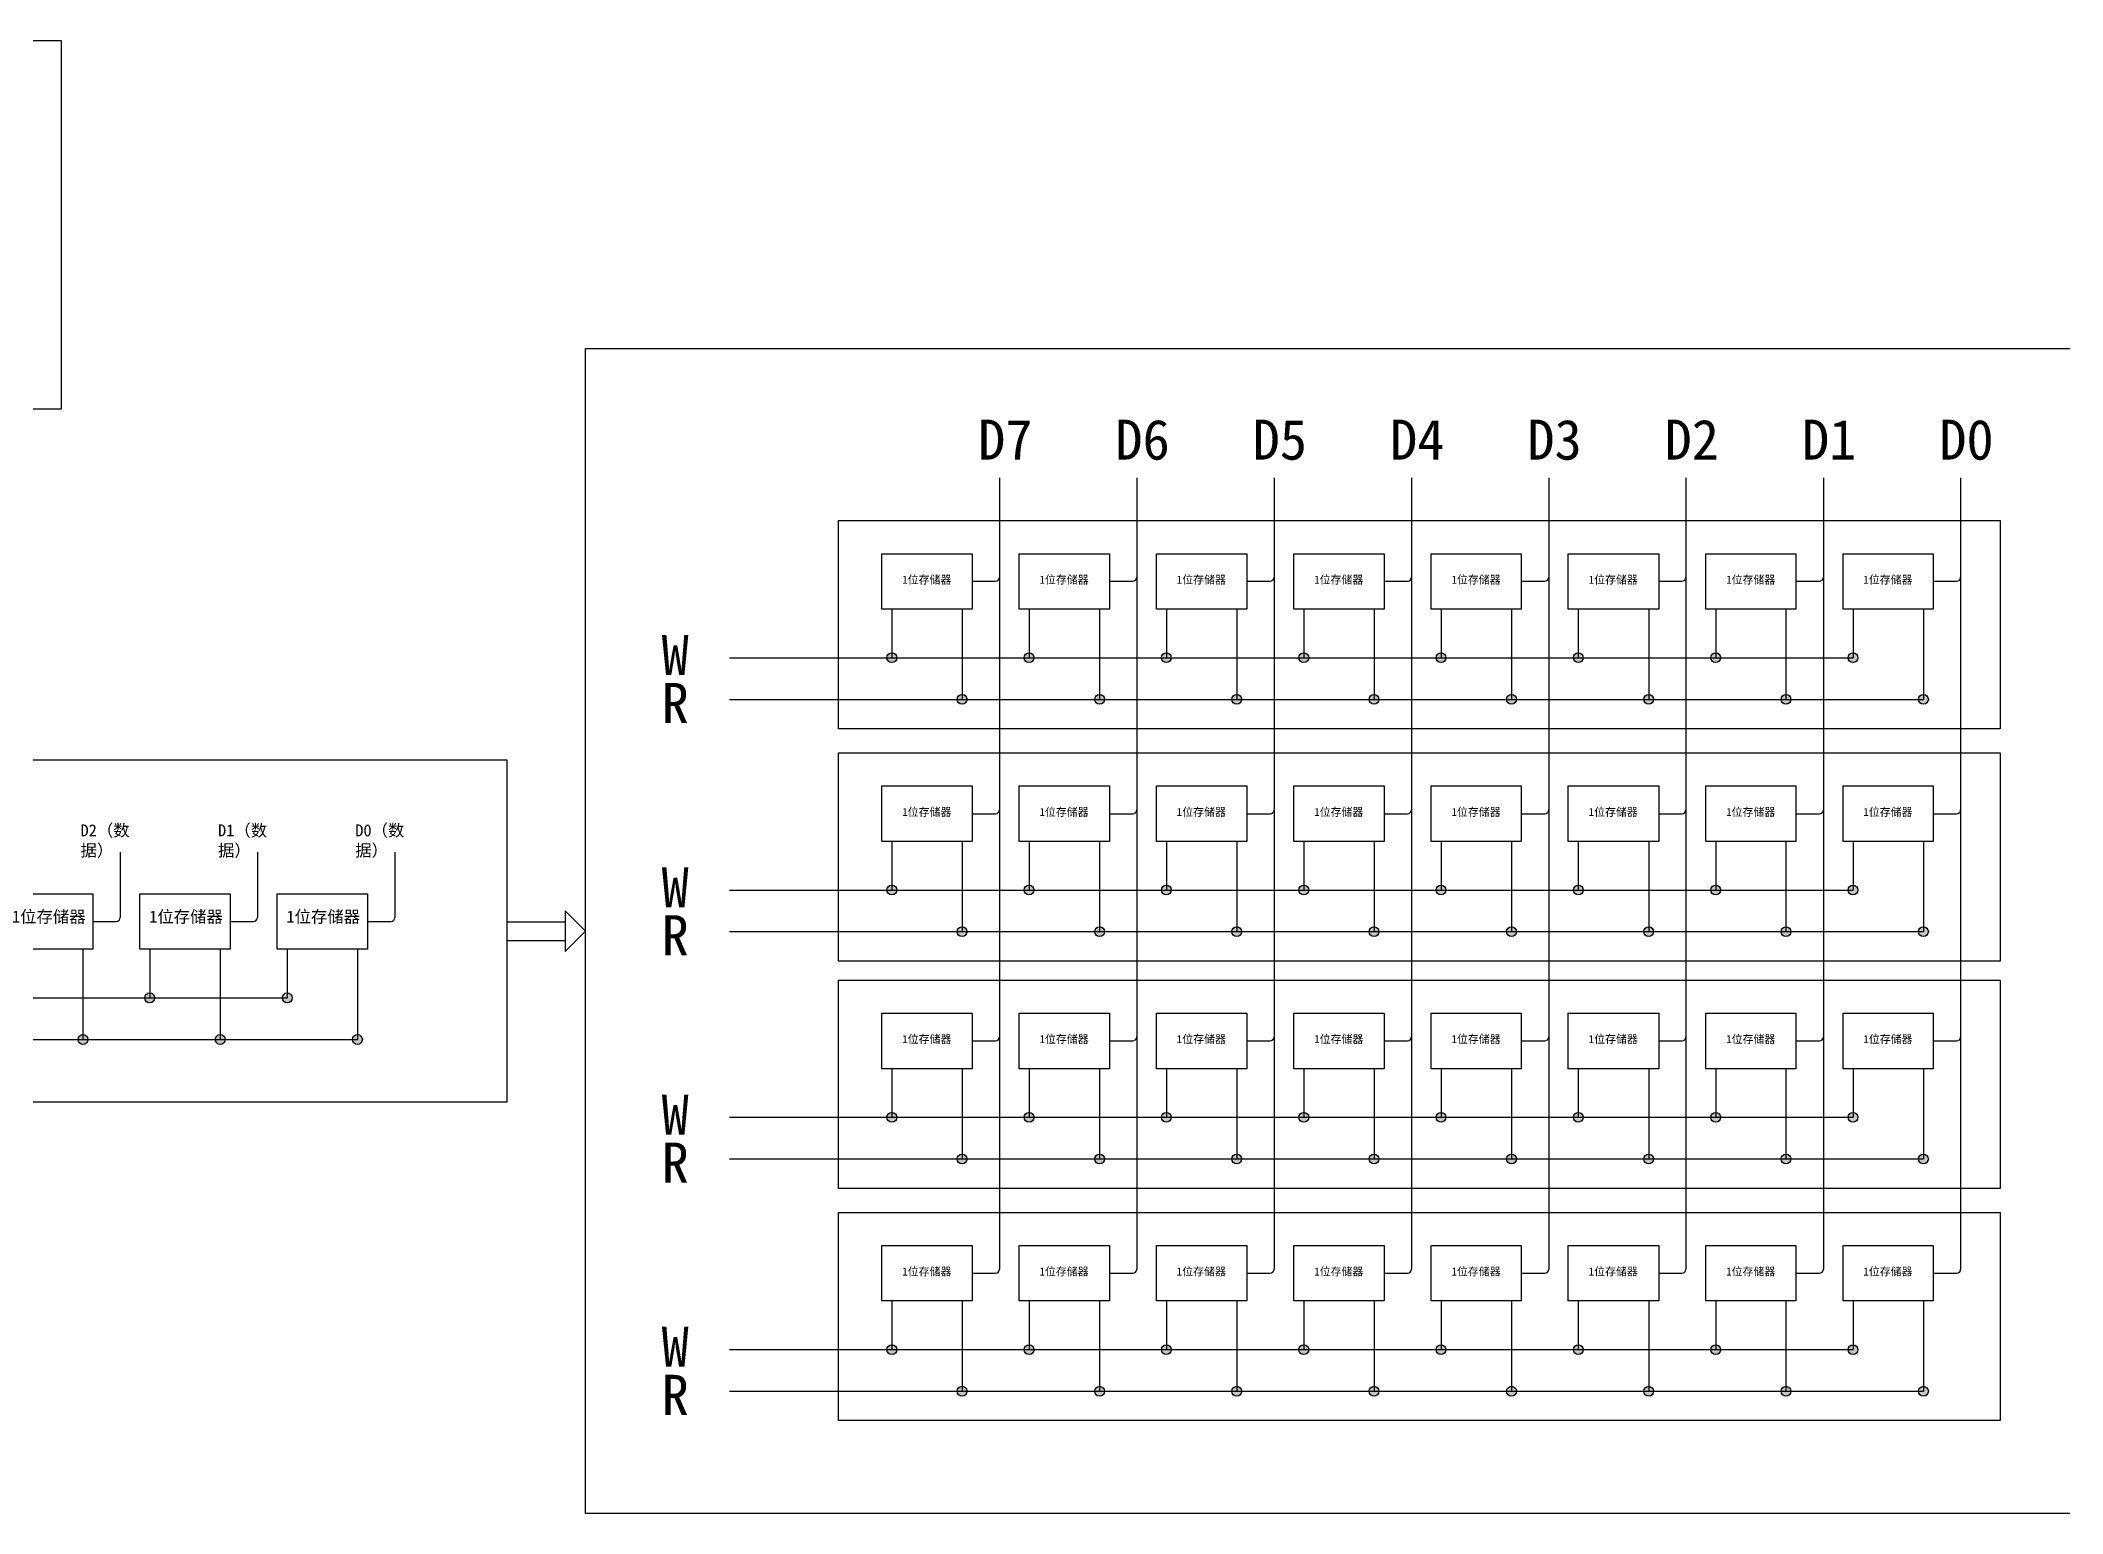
# Model space of a CAD drawing. Header units: inches. Extents: x -6 to 965, y -428 to -142.
# Drawn here: x 189.8 to 290.9, y -322.4 to -248.8 of the extents above; entities that cross this region are included whole.
import ezdxf

# ---------------------------------------------------------------- set-up
doc = ezdxf.new("R2010")
doc.units = ezdxf.units.IN
doc.header["$MEASUREMENT"] = 0
doc.styles.get("Standard").update_dxf_attribs({"font": 'arial.ttf'})

msp = doc.modelspace()

# ---------------------------------------------------------------- hatches: boundary and pattern name
h = msp.add_hatch(color=256)
h.dxf.hatch_style = 1
h.paths.add_polyline_path([(232.38, -279.4), (232.38, -279.65), (232.62, -279.65, 0.414214)])
h.paths.add_polyline_path([(232.38, -279.4, 0.414214), (232.13, -279.65), (232.38, -279.65)])
h.paths.add_polyline_path([(232.62, -279.65), (232.38, -279.65), (232.13, -279.65, 1)])
h.paths.add_polyline_path([(235.89, -281.48, 0.414214), (235.65, -281.73), (235.89, -281.73)])
h.paths.add_polyline_path([(235.89, -281.48), (235.89, -281.73), (236.14, -281.73, 0.414214)])
h.paths.add_polyline_path([(236.14, -281.73), (235.89, -281.73), (235.65, -281.73, 1)])
h = msp.add_hatch(color=256)
h.dxf.hatch_style = 1
h.paths.add_polyline_path([(239.24, -279.4), (239.24, -279.65), (239.48, -279.65, 0.414214)])
h.paths.add_polyline_path([(239.24, -279.4, 0.414214), (238.99, -279.65), (239.24, -279.65)])
h.paths.add_polyline_path([(239.48, -279.65), (239.24, -279.65), (238.99, -279.65, 1)])
h.paths.add_polyline_path([(242.76, -281.48, 0.414214), (242.51, -281.73), (242.76, -281.73)])
h.paths.add_polyline_path([(242.76, -281.48), (242.76, -281.73), (243, -281.73, 0.414214)])
h.paths.add_polyline_path([(243, -281.73), (242.76, -281.73), (242.51, -281.73, 1)])
h = msp.add_hatch(color=256)
h.dxf.hatch_style = 1
h.paths.add_polyline_path([(246.1, -279.4), (246.1, -279.65), (246.35, -279.65, 0.414214)])
h.paths.add_polyline_path([(246.1, -279.4, 0.414214), (245.86, -279.65), (246.1, -279.65)])
h.paths.add_polyline_path([(246.35, -279.65), (246.1, -279.65), (245.86, -279.65, 1)])
h.paths.add_polyline_path([(249.62, -281.48, 0.414214), (249.37, -281.73), (249.62, -281.73)])
h.paths.add_polyline_path([(249.62, -281.48), (249.62, -281.73), (249.86, -281.73, 0.414214)])
h.paths.add_polyline_path([(249.86, -281.73), (249.62, -281.73), (249.37, -281.73, 1)])
h = msp.add_hatch(color=256)
h.dxf.hatch_style = 1
h.paths.add_polyline_path([(252.97, -279.4), (252.97, -279.65), (253.21, -279.65, 0.414214)])
h.paths.add_polyline_path([(252.97, -279.4, 0.414214), (252.72, -279.65), (252.97, -279.65)])
h.paths.add_polyline_path([(253.21, -279.65), (252.97, -279.65), (252.72, -279.65, 1)])
h.paths.add_polyline_path([(256.48, -281.48, 0.414214), (256.24, -281.73), (256.48, -281.73)])
h.paths.add_polyline_path([(256.48, -281.48), (256.48, -281.73), (256.73, -281.73, 0.414214)])
h.paths.add_polyline_path([(256.73, -281.73), (256.48, -281.73), (256.24, -281.73, 1)])
h = msp.add_hatch(color=256)
h.dxf.hatch_style = 1
h.paths.add_polyline_path([(259.83, -279.4), (259.83, -279.65), (260.07, -279.65, 0.414214)])
h.paths.add_polyline_path([(259.83, -279.4, 0.414214), (259.58, -279.65), (259.83, -279.65)])
h.paths.add_polyline_path([(260.07, -279.65), (259.83, -279.65), (259.58, -279.65, 1)])
h.paths.add_polyline_path([(263.35, -281.48, 0.414214), (263.1, -281.73), (263.35, -281.73)])
h.paths.add_polyline_path([(263.35, -281.48), (263.35, -281.73), (263.59, -281.73, 0.414214)])
h.paths.add_polyline_path([(263.59, -281.73), (263.35, -281.73), (263.1, -281.73, 1)])
h = msp.add_hatch(color=256)
h.dxf.hatch_style = 1
h.paths.add_polyline_path([(266.69, -279.4), (266.69, -279.65), (266.94, -279.65, 0.414214)])
h.paths.add_polyline_path([(266.69, -279.4, 0.414214), (266.45, -279.65), (266.69, -279.65)])
h.paths.add_polyline_path([(266.94, -279.65), (266.69, -279.65), (266.45, -279.65, 1)])
h.paths.add_polyline_path([(270.21, -281.48, 0.414214), (269.96, -281.73), (270.21, -281.73)])
h.paths.add_polyline_path([(270.21, -281.48), (270.21, -281.73), (270.45, -281.73, 0.414214)])
h.paths.add_polyline_path([(270.45, -281.73), (270.21, -281.73), (269.96, -281.73, 1)])
h = msp.add_hatch(color=256)
h.dxf.hatch_style = 1
h.paths.add_polyline_path([(273.56, -279.4), (273.56, -279.65), (273.8, -279.65, 0.414214)])
h.paths.add_polyline_path([(273.56, -279.4, 0.414214), (273.31, -279.65), (273.56, -279.65)])
h.paths.add_polyline_path([(273.8, -279.65), (273.56, -279.65), (273.31, -279.65, 1)])
h.paths.add_polyline_path([(277.07, -281.48, 0.414214), (276.83, -281.73), (277.07, -281.73)])
h.paths.add_polyline_path([(277.07, -281.48), (277.07, -281.73), (277.32, -281.73, 0.414214)])
h.paths.add_polyline_path([(277.32, -281.73), (277.07, -281.73), (276.83, -281.73, 1)])
h = msp.add_hatch(color=256)
h.dxf.hatch_style = 1
h.paths.add_polyline_path([(280.42, -279.4), (280.42, -279.65), (280.67, -279.65, 0.414214)])
h.paths.add_polyline_path([(280.42, -279.4, 0.414214), (280.17, -279.65), (280.42, -279.65)])
h.paths.add_polyline_path([(280.67, -279.65), (280.42, -279.65), (280.17, -279.65, 1)])
h.paths.add_polyline_path([(283.94, -281.48, 0.414214), (283.69, -281.73), (283.94, -281.73)])
h.paths.add_polyline_path([(283.94, -281.48), (283.94, -281.73), (284.18, -281.73, 0.414214)])
h.paths.add_polyline_path([(284.18, -281.73), (283.94, -281.73), (283.69, -281.73, 1)])
h = msp.add_hatch(color=256)
h.dxf.hatch_style = 1
h.paths.add_polyline_path([(232.38, -291.02), (232.38, -291.26), (232.62, -291.26, 0.414214)])
h.paths.add_polyline_path([(232.38, -291.02, 0.414214), (232.13, -291.26), (232.38, -291.26)])
h.paths.add_polyline_path([(232.62, -291.26), (232.38, -291.26), (232.13, -291.26, 1)])
h.paths.add_polyline_path([(235.89, -293.1, 0.414214), (235.65, -293.34), (235.89, -293.34)])
h.paths.add_polyline_path([(235.89, -293.1), (235.89, -293.34), (236.14, -293.34, 0.414214)])
h.paths.add_polyline_path([(236.14, -293.34), (235.89, -293.34), (235.65, -293.34, 1)])
h = msp.add_hatch(color=256)
h.dxf.hatch_style = 1
h.paths.add_polyline_path([(239.24, -291.02), (239.24, -291.26), (239.48, -291.26, 0.414214)])
h.paths.add_polyline_path([(239.24, -291.02, 0.414214), (238.99, -291.26), (239.24, -291.26)])
h.paths.add_polyline_path([(239.48, -291.26), (239.24, -291.26), (238.99, -291.26, 1)])
h.paths.add_polyline_path([(242.76, -293.1, 0.414214), (242.51, -293.34), (242.76, -293.34)])
h.paths.add_polyline_path([(242.76, -293.1), (242.76, -293.34), (243, -293.34, 0.414214)])
h.paths.add_polyline_path([(243, -293.34), (242.76, -293.34), (242.51, -293.34, 1)])
h = msp.add_hatch(color=256)
h.dxf.hatch_style = 1
h.paths.add_polyline_path([(246.1, -291.02), (246.1, -291.26), (246.35, -291.26, 0.414214)])
h.paths.add_polyline_path([(246.1, -291.02, 0.414214), (245.86, -291.26), (246.1, -291.26)])
h.paths.add_polyline_path([(246.35, -291.26), (246.1, -291.26), (245.86, -291.26, 1)])
h.paths.add_polyline_path([(249.62, -293.1, 0.414214), (249.37, -293.34), (249.62, -293.34)])
h.paths.add_polyline_path([(249.62, -293.1), (249.62, -293.34), (249.86, -293.34, 0.414214)])
h.paths.add_polyline_path([(249.86, -293.34), (249.62, -293.34), (249.37, -293.34, 1)])
h = msp.add_hatch(color=256)
h.dxf.hatch_style = 1
h.paths.add_polyline_path([(252.97, -291.02), (252.97, -291.26), (253.21, -291.26, 0.414214)])
h.paths.add_polyline_path([(252.97, -291.02, 0.414214), (252.72, -291.26), (252.97, -291.26)])
h.paths.add_polyline_path([(253.21, -291.26), (252.97, -291.26), (252.72, -291.26, 1)])
h.paths.add_polyline_path([(256.48, -293.1, 0.414214), (256.24, -293.34), (256.48, -293.34)])
h.paths.add_polyline_path([(256.48, -293.1), (256.48, -293.34), (256.73, -293.34, 0.414214)])
h.paths.add_polyline_path([(256.73, -293.34), (256.48, -293.34), (256.24, -293.34, 1)])
h = msp.add_hatch(color=256)
h.dxf.hatch_style = 1
h.paths.add_polyline_path([(259.83, -291.02), (259.83, -291.26), (260.07, -291.26, 0.414214)])
h.paths.add_polyline_path([(259.83, -291.02, 0.414214), (259.58, -291.26), (259.83, -291.26)])
h.paths.add_polyline_path([(260.07, -291.26), (259.83, -291.26), (259.58, -291.26, 1)])
h.paths.add_polyline_path([(263.35, -293.1, 0.414214), (263.1, -293.34), (263.35, -293.34)])
h.paths.add_polyline_path([(263.35, -293.1), (263.35, -293.34), (263.59, -293.34, 0.414214)])
h.paths.add_polyline_path([(263.59, -293.34), (263.35, -293.34), (263.1, -293.34, 1)])
h = msp.add_hatch(color=256)
h.dxf.hatch_style = 1
h.paths.add_polyline_path([(266.69, -291.02), (266.69, -291.26), (266.94, -291.26, 0.414214)])
h.paths.add_polyline_path([(266.69, -291.02, 0.414214), (266.45, -291.26), (266.69, -291.26)])
h.paths.add_polyline_path([(266.94, -291.26), (266.69, -291.26), (266.45, -291.26, 1)])
h.paths.add_polyline_path([(270.21, -293.1, 0.414214), (269.96, -293.34), (270.21, -293.34)])
h.paths.add_polyline_path([(270.21, -293.1), (270.21, -293.34), (270.45, -293.34, 0.414214)])
h.paths.add_polyline_path([(270.45, -293.34), (270.21, -293.34), (269.96, -293.34, 1)])
h = msp.add_hatch(color=256)
h.dxf.hatch_style = 1
h.paths.add_polyline_path([(273.56, -291.02), (273.56, -291.26), (273.8, -291.26, 0.414214)])
h.paths.add_polyline_path([(273.56, -291.02, 0.414214), (273.31, -291.26), (273.56, -291.26)])
h.paths.add_polyline_path([(273.8, -291.26), (273.56, -291.26), (273.31, -291.26, 1)])
h.paths.add_polyline_path([(277.07, -293.1, 0.414214), (276.83, -293.34), (277.07, -293.34)])
h.paths.add_polyline_path([(277.07, -293.1), (277.07, -293.34), (277.32, -293.34, 0.414214)])
h.paths.add_polyline_path([(277.32, -293.34), (277.07, -293.34), (276.83, -293.34, 1)])
h = msp.add_hatch(color=256)
h.dxf.hatch_style = 1
h.paths.add_polyline_path([(280.42, -291.02), (280.42, -291.26), (280.67, -291.26, 0.414214)])
h.paths.add_polyline_path([(280.42, -291.02, 0.414214), (280.17, -291.26), (280.42, -291.26)])
h.paths.add_polyline_path([(280.67, -291.26), (280.42, -291.26), (280.17, -291.26, 1)])
h.paths.add_polyline_path([(283.94, -293.1, 0.414214), (283.69, -293.34), (283.94, -293.34)])
h.paths.add_polyline_path([(283.94, -293.1), (283.94, -293.34), (284.18, -293.34, 0.414214)])
h.paths.add_polyline_path([(284.18, -293.34), (283.94, -293.34), (283.69, -293.34, 1)])
h = msp.add_hatch(color=256)
h.dxf.hatch_style = 1
h.paths.add_polyline_path([(188.43, -296.4), (188.43, -296.65), (188.67, -296.65, 0.414214)])
h.paths.add_polyline_path([(188.43, -296.4, 0.414214), (188.18, -296.65), (188.43, -296.65)])
h.paths.add_polyline_path([(188.67, -296.65), (188.43, -296.65), (188.18, -296.65, 1)])
h.paths.add_polyline_path([(191.95, -298.48, 0.414214), (191.7, -298.73), (191.95, -298.73)])
h.paths.add_polyline_path([(191.95, -298.48), (191.95, -298.73), (192.19, -298.73, 0.414214)])
h.paths.add_polyline_path([(192.19, -298.73), (191.95, -298.73), (191.7, -298.73, 1)])
h = msp.add_hatch(color=256)
h.dxf.hatch_style = 1
h.paths.add_polyline_path([(195.29, -296.4), (195.29, -296.65), (195.54, -296.65, 0.414214)])
h.paths.add_polyline_path([(195.29, -296.4, 0.414214), (195.05, -296.65), (195.29, -296.65)])
h.paths.add_polyline_path([(195.54, -296.65), (195.29, -296.65), (195.05, -296.65, 1)])
h.paths.add_polyline_path([(198.81, -298.48, 0.414214), (198.56, -298.73), (198.81, -298.73)])
h.paths.add_polyline_path([(198.81, -298.48), (198.81, -298.73), (199.05, -298.73, 0.414214)])
h.paths.add_polyline_path([(199.05, -298.73), (198.81, -298.73), (198.56, -298.73, 1)])
h = msp.add_hatch(color=256)
h.dxf.hatch_style = 1
h.paths.add_polyline_path([(202.16, -296.4), (202.16, -296.65), (202.4, -296.65, 0.414214)])
h.paths.add_polyline_path([(202.16, -296.4, 0.414214), (201.91, -296.65), (202.16, -296.65)])
h.paths.add_polyline_path([(202.4, -296.65), (202.16, -296.65), (201.91, -296.65, 1)])
h.paths.add_polyline_path([(205.67, -298.48, 0.414214), (205.43, -298.73), (205.67, -298.73)])
h.paths.add_polyline_path([(205.67, -298.48), (205.67, -298.73), (205.92, -298.73, 0.414214)])
h.paths.add_polyline_path([(205.92, -298.73), (205.67, -298.73), (205.43, -298.73, 1)])
h = msp.add_hatch(color=256)
h.dxf.hatch_style = 1
h.paths.add_polyline_path([(232.38, -302.37), (232.38, -302.62), (232.62, -302.62, 0.414214)])
h.paths.add_polyline_path([(232.38, -302.37, 0.414214), (232.13, -302.62), (232.38, -302.62)])
h.paths.add_polyline_path([(232.62, -302.62), (232.38, -302.62), (232.13, -302.62, 1)])
h.paths.add_polyline_path([(235.89, -304.45, 0.414214), (235.65, -304.7), (235.89, -304.7)])
h.paths.add_polyline_path([(235.89, -304.45), (235.89, -304.7), (236.14, -304.7, 0.414214)])
h.paths.add_polyline_path([(236.14, -304.7), (235.89, -304.7), (235.65, -304.7, 1)])
h = msp.add_hatch(color=256)
h.dxf.hatch_style = 1
h.paths.add_polyline_path([(239.24, -302.37), (239.24, -302.62), (239.48, -302.62, 0.414214)])
h.paths.add_polyline_path([(239.24, -302.37, 0.414214), (238.99, -302.62), (239.24, -302.62)])
h.paths.add_polyline_path([(239.48, -302.62), (239.24, -302.62), (238.99, -302.62, 1)])
h.paths.add_polyline_path([(242.76, -304.45, 0.414214), (242.51, -304.7), (242.76, -304.7)])
h.paths.add_polyline_path([(242.76, -304.45), (242.76, -304.7), (243, -304.7, 0.414214)])
h.paths.add_polyline_path([(243, -304.7), (242.76, -304.7), (242.51, -304.7, 1)])
h = msp.add_hatch(color=256)
h.dxf.hatch_style = 1
h.paths.add_polyline_path([(246.1, -302.37), (246.1, -302.62), (246.35, -302.62, 0.414214)])
h.paths.add_polyline_path([(246.1, -302.37, 0.414214), (245.86, -302.62), (246.1, -302.62)])
h.paths.add_polyline_path([(246.35, -302.62), (246.1, -302.62), (245.86, -302.62, 1)])
h.paths.add_polyline_path([(249.62, -304.45, 0.414214), (249.37, -304.7), (249.62, -304.7)])
h.paths.add_polyline_path([(249.62, -304.45), (249.62, -304.7), (249.86, -304.7, 0.414214)])
h.paths.add_polyline_path([(249.86, -304.7), (249.62, -304.7), (249.37, -304.7, 1)])
h = msp.add_hatch(color=256)
h.dxf.hatch_style = 1
h.paths.add_polyline_path([(252.97, -302.37), (252.97, -302.62), (253.21, -302.62, 0.414214)])
h.paths.add_polyline_path([(252.97, -302.37, 0.414214), (252.72, -302.62), (252.97, -302.62)])
h.paths.add_polyline_path([(253.21, -302.62), (252.97, -302.62), (252.72, -302.62, 1)])
h.paths.add_polyline_path([(256.48, -304.45, 0.414214), (256.24, -304.7), (256.48, -304.7)])
h.paths.add_polyline_path([(256.48, -304.45), (256.48, -304.7), (256.73, -304.7, 0.414214)])
h.paths.add_polyline_path([(256.73, -304.7), (256.48, -304.7), (256.24, -304.7, 1)])
h = msp.add_hatch(color=256)
h.dxf.hatch_style = 1
h.paths.add_polyline_path([(259.83, -302.37), (259.83, -302.62), (260.07, -302.62, 0.414214)])
h.paths.add_polyline_path([(259.83, -302.37, 0.414214), (259.58, -302.62), (259.83, -302.62)])
h.paths.add_polyline_path([(260.07, -302.62), (259.83, -302.62), (259.58, -302.62, 1)])
h.paths.add_polyline_path([(263.35, -304.45, 0.414214), (263.1, -304.7), (263.35, -304.7)])
h.paths.add_polyline_path([(263.35, -304.45), (263.35, -304.7), (263.59, -304.7, 0.414214)])
h.paths.add_polyline_path([(263.59, -304.7), (263.35, -304.7), (263.1, -304.7, 1)])
h = msp.add_hatch(color=256)
h.dxf.hatch_style = 1
h.paths.add_polyline_path([(266.69, -302.37), (266.69, -302.62), (266.94, -302.62, 0.414214)])
h.paths.add_polyline_path([(266.69, -302.37, 0.414214), (266.45, -302.62), (266.69, -302.62)])
h.paths.add_polyline_path([(266.94, -302.62), (266.69, -302.62), (266.45, -302.62, 1)])
h.paths.add_polyline_path([(270.21, -304.45, 0.414214), (269.96, -304.7), (270.21, -304.7)])
h.paths.add_polyline_path([(270.21, -304.45), (270.21, -304.7), (270.45, -304.7, 0.414214)])
h.paths.add_polyline_path([(270.45, -304.7), (270.21, -304.7), (269.96, -304.7, 1)])
h = msp.add_hatch(color=256)
h.dxf.hatch_style = 1
h.paths.add_polyline_path([(273.56, -302.37), (273.56, -302.62), (273.8, -302.62, 0.414214)])
h.paths.add_polyline_path([(273.56, -302.37, 0.414214), (273.31, -302.62), (273.56, -302.62)])
h.paths.add_polyline_path([(273.8, -302.62), (273.56, -302.62), (273.31, -302.62, 1)])
h.paths.add_polyline_path([(277.07, -304.45, 0.414214), (276.83, -304.7), (277.07, -304.7)])
h.paths.add_polyline_path([(277.07, -304.45), (277.07, -304.7), (277.32, -304.7, 0.414214)])
h.paths.add_polyline_path([(277.32, -304.7), (277.07, -304.7), (276.83, -304.7, 1)])
h = msp.add_hatch(color=256)
h.dxf.hatch_style = 1
h.paths.add_polyline_path([(280.42, -302.37), (280.42, -302.62), (280.67, -302.62, 0.414214)])
h.paths.add_polyline_path([(280.42, -302.37, 0.414214), (280.17, -302.62), (280.42, -302.62)])
h.paths.add_polyline_path([(280.67, -302.62), (280.42, -302.62), (280.17, -302.62, 1)])
h.paths.add_polyline_path([(283.94, -304.45, 0.414214), (283.69, -304.7), (283.94, -304.7)])
h.paths.add_polyline_path([(283.94, -304.45), (283.94, -304.7), (284.18, -304.7, 0.414214)])
h.paths.add_polyline_path([(284.18, -304.7), (283.94, -304.7), (283.69, -304.7, 1)])
h = msp.add_hatch(color=256)
h.dxf.hatch_style = 1
h.paths.add_polyline_path([(232.38, -313.99), (232.38, -314.23), (232.62, -314.23, 0.414214)])
h.paths.add_polyline_path([(232.38, -313.99, 0.414214), (232.13, -314.23), (232.38, -314.23)])
h.paths.add_polyline_path([(232.62, -314.23), (232.38, -314.23), (232.13, -314.23, 1)])
h.paths.add_polyline_path([(235.89, -316.07, 0.414214), (235.65, -316.31), (235.89, -316.31)])
h.paths.add_polyline_path([(235.89, -316.07), (235.89, -316.31), (236.14, -316.31, 0.414214)])
h.paths.add_polyline_path([(236.14, -316.31), (235.89, -316.31), (235.65, -316.31, 1)])
h = msp.add_hatch(color=256)
h.dxf.hatch_style = 1
h.paths.add_polyline_path([(239.24, -313.99), (239.24, -314.23), (239.48, -314.23, 0.414214)])
h.paths.add_polyline_path([(239.24, -313.99, 0.414214), (238.99, -314.23), (239.24, -314.23)])
h.paths.add_polyline_path([(239.48, -314.23), (239.24, -314.23), (238.99, -314.23, 1)])
h.paths.add_polyline_path([(242.76, -316.07, 0.414214), (242.51, -316.31), (242.76, -316.31)])
h.paths.add_polyline_path([(242.76, -316.07), (242.76, -316.31), (243, -316.31, 0.414214)])
h.paths.add_polyline_path([(243, -316.31), (242.76, -316.31), (242.51, -316.31, 1)])
h = msp.add_hatch(color=256)
h.dxf.hatch_style = 1
h.paths.add_polyline_path([(246.1, -313.99), (246.1, -314.23), (246.35, -314.23, 0.414214)])
h.paths.add_polyline_path([(246.1, -313.99, 0.414214), (245.86, -314.23), (246.1, -314.23)])
h.paths.add_polyline_path([(246.35, -314.23), (246.1, -314.23), (245.86, -314.23, 1)])
h.paths.add_polyline_path([(249.62, -316.07, 0.414214), (249.37, -316.31), (249.62, -316.31)])
h.paths.add_polyline_path([(249.62, -316.07), (249.62, -316.31), (249.86, -316.31, 0.414214)])
h.paths.add_polyline_path([(249.86, -316.31), (249.62, -316.31), (249.37, -316.31, 1)])
h = msp.add_hatch(color=256)
h.dxf.hatch_style = 1
h.paths.add_polyline_path([(252.97, -313.99), (252.97, -314.23), (253.21, -314.23, 0.414214)])
h.paths.add_polyline_path([(252.97, -313.99, 0.414214), (252.72, -314.23), (252.97, -314.23)])
h.paths.add_polyline_path([(253.21, -314.23), (252.97, -314.23), (252.72, -314.23, 1)])
h.paths.add_polyline_path([(256.48, -316.07, 0.414214), (256.24, -316.31), (256.48, -316.31)])
h.paths.add_polyline_path([(256.48, -316.07), (256.48, -316.31), (256.73, -316.31, 0.414214)])
h.paths.add_polyline_path([(256.73, -316.31), (256.48, -316.31), (256.24, -316.31, 1)])
h = msp.add_hatch(color=256)
h.dxf.hatch_style = 1
h.paths.add_polyline_path([(259.83, -313.99), (259.83, -314.23), (260.07, -314.23, 0.414214)])
h.paths.add_polyline_path([(259.83, -313.99, 0.414214), (259.58, -314.23), (259.83, -314.23)])
h.paths.add_polyline_path([(260.07, -314.23), (259.83, -314.23), (259.58, -314.23, 1)])
h.paths.add_polyline_path([(263.35, -316.07, 0.414214), (263.1, -316.31), (263.35, -316.31)])
h.paths.add_polyline_path([(263.35, -316.07), (263.35, -316.31), (263.59, -316.31, 0.414214)])
h.paths.add_polyline_path([(263.59, -316.31), (263.35, -316.31), (263.1, -316.31, 1)])
h = msp.add_hatch(color=256)
h.dxf.hatch_style = 1
h.paths.add_polyline_path([(266.69, -313.99), (266.69, -314.23), (266.94, -314.23, 0.414214)])
h.paths.add_polyline_path([(266.69, -313.99, 0.414214), (266.45, -314.23), (266.69, -314.23)])
h.paths.add_polyline_path([(266.94, -314.23), (266.69, -314.23), (266.45, -314.23, 1)])
h.paths.add_polyline_path([(270.21, -316.07, 0.414214), (269.96, -316.31), (270.21, -316.31)])
h.paths.add_polyline_path([(270.21, -316.07), (270.21, -316.31), (270.45, -316.31, 0.414214)])
h.paths.add_polyline_path([(270.45, -316.31), (270.21, -316.31), (269.96, -316.31, 1)])
h = msp.add_hatch(color=256)
h.dxf.hatch_style = 1
h.paths.add_polyline_path([(273.56, -313.99), (273.56, -314.23), (273.8, -314.23, 0.414214)])
h.paths.add_polyline_path([(273.56, -313.99, 0.414214), (273.31, -314.23), (273.56, -314.23)])
h.paths.add_polyline_path([(273.8, -314.23), (273.56, -314.23), (273.31, -314.23, 1)])
h.paths.add_polyline_path([(277.07, -316.07, 0.414214), (276.83, -316.31), (277.07, -316.31)])
h.paths.add_polyline_path([(277.07, -316.07), (277.07, -316.31), (277.32, -316.31, 0.414214)])
h.paths.add_polyline_path([(277.32, -316.31), (277.07, -316.31), (276.83, -316.31, 1)])
h = msp.add_hatch(color=256)
h.dxf.hatch_style = 1
h.paths.add_polyline_path([(280.42, -313.99), (280.42, -314.23), (280.67, -314.23, 0.414214)])
h.paths.add_polyline_path([(280.42, -313.99, 0.414214), (280.17, -314.23), (280.42, -314.23)])
h.paths.add_polyline_path([(280.67, -314.23), (280.42, -314.23), (280.17, -314.23, 1)])
h.paths.add_polyline_path([(283.94, -316.07, 0.414214), (283.69, -316.31), (283.94, -316.31)])
h.paths.add_polyline_path([(283.94, -316.07), (283.94, -316.31), (284.18, -316.31, 0.414214)])
h.paths.add_polyline_path([(284.18, -316.31), (283.94, -316.31), (283.69, -316.31, 1)])

# ---------------------------------------------------------------- linework, layer by layer
at = {"color": 240, "true_color": 0xed1f24}
for p, q in [((237.76, -270.66), (237.76, -275.63)), ((244.62, -270.66), (244.62, -275.63)), ((251.48, -270.66), (251.48, -275.63)), ((258.35, -270.66), (258.35, -275.63)), ((265.21, -270.66), (265.21, -275.63)), ((272.07, -270.66), (272.07, -275.63)), ((278.94, -270.66), (278.94, -275.63)), ((285.8, -270.66), (285.8, -275.63)), ((237.76, -275.63), (237.76, -287.25)), ((244.62, -275.63), (244.62, -287.25)), ((251.48, -275.63), (251.48, -287.25)), ((258.35, -275.63), (258.35, -287.25)), ((265.21, -275.63), (265.21, -287.25)), ((272.07, -275.63), (272.07, -287.25)), ((278.94, -275.63), (278.94, -287.25)), ((285.8, -275.63), (285.8, -287.25)), ((237.76, -286.99), (237.76, -298.6)), ((244.62, -286.99), (244.62, -298.6)), ((251.48, -286.99), (251.48, -298.6)), ((258.35, -286.99), (258.35, -298.6)), ((265.21, -286.99), (265.21, -298.6)), ((272.07, -286.99), (272.07, -298.6)), ((278.94, -286.99), (278.94, -298.6)), ((285.8, -286.99), (285.8, -298.6)), ((237.76, -298.6), (237.76, -310.21)), ((244.62, -298.6), (244.62, -310.21)), ((251.48, -298.6), (251.48, -310.21)), ((258.35, -298.6), (258.35, -310.21)), ((265.21, -298.6), (265.21, -310.21)), ((272.07, -298.6), (272.07, -310.21)), ((278.94, -298.6), (278.94, -310.21)), ((285.8, -298.6), (285.8, -310.21))]:
    msp.add_line(p, q, dxfattribs=at)
for p, q in [((236.39, -275.83), (237.56, -275.83)), ((243.25, -275.83), (244.42, -275.83)), ((250.12, -275.83), (251.28, -275.83)), ((256.98, -275.83), (258.15, -275.83)), ((263.84, -275.83), (265.01, -275.83)), ((270.71, -275.83), (271.87, -275.83)), ((277.57, -275.83), (278.74, -275.83)), ((284.43, -275.83), (285.6, -275.83)), ((232.38, -277.22), (232.38, -279.65)), ((235.89, -277.22), (235.89, -281.73)), ((239.24, -277.22), (239.24, -279.65)), ((242.76, -277.22), (242.76, -281.73)), ((246.1, -277.22), (246.1, -279.65)), ((249.62, -277.22), (249.62, -281.73)), ((252.97, -277.22), (252.97, -279.65)), ((256.48, -277.22), (256.48, -281.73)), ((259.83, -277.22), (259.83, -279.65)), ((263.35, -277.22), (263.35, -281.73)), ((266.69, -277.22), (266.69, -279.65)), ((270.21, -277.22), (270.21, -281.73)), ((273.56, -277.22), (273.56, -279.65)), ((277.07, -277.22), (277.07, -281.73)), ((280.42, -277.22), (280.42, -279.65)), ((283.94, -277.22), (283.94, -281.73)), ((224.27, -279.65), (280.42, -279.65)), ((224.27, -281.73), (283.94, -281.73)), ((236.39, -287.45), (237.56, -287.45)), ((243.25, -287.45), (244.42, -287.45)), ((250.12, -287.45), (251.28, -287.45)), ((256.98, -287.45), (258.15, -287.45)), ((263.84, -287.45), (265.01, -287.45)), ((270.71, -287.45), (271.87, -287.45)), ((277.57, -287.45), (278.74, -287.45)), ((284.43, -287.45), (285.6, -287.45)), ((232.38, -288.83), (232.38, -291.26)), ((235.89, -288.83), (235.89, -293.34)), ((239.24, -288.83), (239.24, -291.26)), ((242.76, -288.83), (242.76, -293.34)), ((246.1, -288.83), (246.1, -291.26)), ((249.62, -288.83), (249.62, -293.34)), ((252.97, -288.83), (252.97, -291.26)), ((256.48, -288.83), (256.48, -293.34)), ((259.83, -288.83), (259.83, -291.26)), ((263.35, -288.83), (263.35, -293.34)), ((266.69, -288.83), (266.69, -291.26)), ((270.21, -288.83), (270.21, -293.34)), ((273.56, -288.83), (273.56, -291.26)), ((277.07, -288.83), (277.07, -293.34)), ((280.42, -288.83), (280.42, -291.26)), ((283.94, -288.83), (283.94, -293.34)), ((193.81, -289.37), (193.81, -292.63)), ((200.67, -289.37), (200.67, -292.63)), ((207.54, -289.37), (207.54, -292.63)), ((224.27, -291.26), (280.42, -291.26)), ((192.44, -292.83), (193.61, -292.83)), ((199.31, -292.83), (200.47, -292.83)), ((206.17, -292.83), (207.34, -292.83)), ((224.27, -293.34), (283.94, -293.34)), ((191.95, -294.22), (191.95, -298.73)), ((195.29, -294.22), (195.29, -296.65)), ((198.81, -294.22), (198.81, -298.73)), ((202.16, -294.22), (202.16, -296.65)), ((205.67, -294.22), (205.67, -298.73)), ((151.78, -296.65), (202.16, -296.65)), ((151.78, -298.73), (205.67, -298.73)), ((236.39, -298.8), (237.56, -298.8)), ((243.25, -298.8), (244.42, -298.8)), ((250.12, -298.8), (251.28, -298.8)), ((256.98, -298.8), (258.15, -298.8)), ((263.84, -298.8), (265.01, -298.8)), ((270.71, -298.8), (271.87, -298.8)), ((277.57, -298.8), (278.74, -298.8)), ((284.43, -298.8), (285.6, -298.8)), ((232.38, -300.19), (232.38, -302.62)), ((235.89, -300.19), (235.89, -304.7)), ((239.24, -300.19), (239.24, -302.62)), ((242.76, -300.19), (242.76, -304.7)), ((246.1, -300.19), (246.1, -302.62)), ((249.62, -300.19), (249.62, -304.7)), ((252.97, -300.19), (252.97, -302.62)), ((256.48, -300.19), (256.48, -304.7)), ((259.83, -300.19), (259.83, -302.62)), ((263.35, -300.19), (263.35, -304.7)), ((266.69, -300.19), (266.69, -302.62)), ((270.21, -300.19), (270.21, -304.7)), ((273.56, -300.19), (273.56, -302.62)), ((277.07, -300.19), (277.07, -304.7)), ((280.42, -300.19), (280.42, -302.62)), ((283.94, -300.19), (283.94, -304.7)), ((224.27, -302.62), (280.42, -302.62)), ((224.27, -304.7), (283.94, -304.7)), ((236.39, -310.41), (237.56, -310.41)), ((243.25, -310.41), (244.42, -310.41)), ((250.12, -310.41), (251.28, -310.41)), ((256.98, -310.41), (258.15, -310.41)), ((263.84, -310.41), (265.01, -310.41)), ((270.71, -310.41), (271.87, -310.41)), ((277.57, -310.41), (278.74, -310.41)), ((284.43, -310.41), (285.6, -310.41)), ((232.38, -311.8), (232.38, -314.23)), ((235.89, -311.8), (235.89, -316.31)), ((239.24, -311.8), (239.24, -314.23)), ((242.76, -311.8), (242.76, -316.31)), ((246.1, -311.8), (246.1, -314.23)), ((249.62, -311.8), (249.62, -316.31)), ((252.97, -311.8), (252.97, -314.23)), ((256.48, -311.8), (256.48, -316.31)), ((259.83, -311.8), (259.83, -314.23)), ((263.35, -311.8), (263.35, -316.31)), ((266.69, -311.8), (266.69, -314.23)), ((270.21, -311.8), (270.21, -316.31)), ((273.56, -311.8), (273.56, -314.23)), ((277.07, -311.8), (277.07, -316.31)), ((280.42, -311.8), (280.42, -314.23)), ((283.94, -311.8), (283.94, -316.31)), ((224.27, -314.23), (280.42, -314.23)), ((224.27, -316.31), (283.94, -316.31))]:
    msp.add_line(p, q)
at = {"color": 85, "true_color": 0x58ba48}
for p, q in [((213.14, -292.85), (216.05, -292.85)), ((217.07, -293.31), (216.05, -292.3)), ((216.05, -292.3), (216.05, -294.33)), ((213.14, -293.78), (216.05, -293.78)), ((217.07, -293.31), (216.05, -294.33))]:
    msp.add_line(p, q, dxfattribs=at)
for points in [[(164.02, -248.8), (190.86, -248.8), (190.86, -267.23), (164.02, -267.23)], [(217.07, -264.2), (302.57, -264.2), (302.57, -322.42), (217.07, -322.42)], [(231.88, -274.45), (236.39, -274.45), (236.39, -277.22), (231.88, -277.22)], [(238.74, -274.45), (243.25, -274.45), (243.25, -277.22), (238.74, -277.22)], [(245.6, -274.45), (250.12, -274.45), (250.12, -277.22), (245.6, -277.22)], [(252.47, -274.45), (256.98, -274.45), (256.98, -277.22), (252.47, -277.22)], [(259.33, -274.45), (263.84, -274.45), (263.84, -277.22), (259.33, -277.22)], [(266.19, -274.45), (270.71, -274.45), (270.71, -277.22), (266.19, -277.22)], [(273.06, -274.45), (277.57, -274.45), (277.57, -277.22), (273.06, -277.22)], [(279.92, -274.45), (284.43, -274.45), (284.43, -277.22), (279.92, -277.22)], [(145.82, -284.76), (213.14, -284.76), (213.14, -301.87), (145.82, -301.87)], [(231.88, -286.06), (236.39, -286.06), (236.39, -288.83), (231.88, -288.83)], [(238.74, -286.06), (243.25, -286.06), (243.25, -288.83), (238.74, -288.83)], [(245.6, -286.06), (250.12, -286.06), (250.12, -288.83), (245.6, -288.83)], [(252.47, -286.06), (256.98, -286.06), (256.98, -288.83), (252.47, -288.83)], [(259.33, -286.06), (263.84, -286.06), (263.84, -288.83), (259.33, -288.83)], [(266.19, -286.06), (270.71, -286.06), (270.71, -288.83), (266.19, -288.83)], [(273.06, -286.06), (277.57, -286.06), (277.57, -288.83), (273.06, -288.83)], [(279.92, -286.06), (284.43, -286.06), (284.43, -288.83), (279.92, -288.83)], [(187.93, -291.45), (192.44, -291.45), (192.44, -294.22), (187.93, -294.22)], [(194.79, -291.45), (199.31, -291.45), (199.31, -294.22), (194.79, -294.22)], [(201.66, -291.45), (206.17, -291.45), (206.17, -294.22), (201.66, -294.22)], [(231.88, -297.41), (236.39, -297.41), (236.39, -300.19), (231.88, -300.19)], [(238.74, -297.41), (243.25, -297.41), (243.25, -300.19), (238.74, -300.19)], [(245.6, -297.41), (250.12, -297.41), (250.12, -300.19), (245.6, -300.19)], [(252.47, -297.41), (256.98, -297.41), (256.98, -300.19), (252.47, -300.19)], [(259.33, -297.41), (263.84, -297.41), (263.84, -300.19), (259.33, -300.19)], [(266.19, -297.41), (270.71, -297.41), (270.71, -300.19), (266.19, -300.19)], [(273.06, -297.41), (277.57, -297.41), (277.57, -300.19), (273.06, -300.19)], [(279.92, -297.41), (284.43, -297.41), (284.43, -300.19), (279.92, -300.19)], [(231.88, -309.03), (236.39, -309.03), (236.39, -311.8), (231.88, -311.8)], [(238.74, -309.03), (243.25, -309.03), (243.25, -311.8), (238.74, -311.8)], [(245.6, -309.03), (250.12, -309.03), (250.12, -311.8), (245.6, -311.8)], [(252.47, -309.03), (256.98, -309.03), (256.98, -311.8), (252.47, -311.8)], [(259.33, -309.03), (263.84, -309.03), (263.84, -311.8), (259.33, -311.8)], [(266.19, -309.03), (270.71, -309.03), (270.71, -311.8), (266.19, -311.8)], [(273.06, -309.03), (277.57, -309.03), (277.57, -311.8), (273.06, -311.8)], [(279.92, -309.03), (284.43, -309.03), (284.43, -311.8), (279.92, -311.8)]]:
    msp.add_lwpolyline(points, close=True)
for points in [[(229.71, -272.79), (287.77, -272.79), (287.77, -283.2), (229.71, -283.2)], [(229.71, -284.4), (287.77, -284.4), (287.77, -294.81), (229.71, -294.81)], [(229.71, -295.76), (287.77, -295.76), (287.77, -306.17), (229.71, -306.17)], [(229.71, -307.37), (287.77, -307.37), (287.77, -317.78), (229.71, -317.78)]]:
    msp.add_lwpolyline(points, close=True, dxfattribs=at)
for centre in [(232.38, -279.65), (239.24, -279.65), (246.1, -279.65), (252.97, -279.65), (259.83, -279.65), (266.69, -279.65), (273.56, -279.65), (280.42, -279.65), (235.89, -281.73), (242.76, -281.73), (249.62, -281.73), (256.48, -281.73), (263.35, -281.73), (270.21, -281.73), (277.07, -281.73), (283.94, -281.73), (232.38, -291.26), (239.24, -291.26), (246.1, -291.26), (252.97, -291.26), (259.83, -291.26), (266.69, -291.26), (273.56, -291.26), (280.42, -291.26), (235.89, -293.34), (242.76, -293.34), (249.62, -293.34), (256.48, -293.34), (263.35, -293.34), (270.21, -293.34), (277.07, -293.34), (283.94, -293.34), (195.29, -296.65), (202.16, -296.65), (191.95, -298.73), (198.81, -298.73), (205.67, -298.73), (232.38, -302.62), (239.24, -302.62), (246.1, -302.62), (252.97, -302.62), (259.83, -302.62), (266.69, -302.62), (273.56, -302.62), (280.42, -302.62), (235.89, -304.7), (242.76, -304.7), (249.62, -304.7), (256.48, -304.7), (263.35, -304.7), (270.21, -304.7), (277.07, -304.7), (283.94, -304.7), (232.38, -314.23), (239.24, -314.23), (246.1, -314.23), (252.97, -314.23), (259.83, -314.23), (266.69, -314.23), (273.56, -314.23), (280.42, -314.23), (235.89, -316.31), (242.76, -316.31), (249.62, -316.31), (256.48, -316.31), (263.35, -316.31), (270.21, -316.31), (277.07, -316.31), (283.94, -316.31)]:
    msp.add_circle(centre, 0.246)
for centre in [(237.56, -275.63), (244.42, -275.63), (251.28, -275.63), (258.15, -275.63), (265.01, -275.63), (271.87, -275.63), (278.74, -275.63), (285.6, -275.63), (237.56, -287.25), (244.42, -287.25), (251.28, -287.25), (258.15, -287.25), (265.01, -287.25), (271.87, -287.25), (278.74, -287.25), (285.6, -287.25), (193.61, -292.63), (200.47, -292.63), (207.34, -292.63), (237.56, -298.6), (244.42, -298.6), (251.28, -298.6), (258.15, -298.6), (265.01, -298.6), (271.87, -298.6), (278.74, -298.6), (285.6, -298.6), (237.56, -310.21), (244.42, -310.21), (251.28, -310.21), (258.15, -310.21), (265.01, -310.21), (271.87, -310.21), (278.74, -310.21), (285.6, -310.21)]:
    msp.add_arc(centre, 0.2, 270, 0)

# ---------------------------------------------------------------- texts
at = {"color": 7, "true_color": 0xffffff, "char_height": 2, "attachment_point": 1}
for s, width, insert in [('{\\fSimSun|b0|i0|c134|p2;D7}', 7.7972, (236.69, -267.75)), ('{\\fSimSun|b0|i0|c134|p2;D6}', 7.7972, (243.55, -267.75)), ('{\\fSimSun|b0|i0|c134|p2;D5}', 7.7972, (250.41, -267.75)), ('{\\fSimSun|b0|i0|c134|p2;D4}', 7.7972, (257.28, -267.75)), ('{\\fSimSun|b0|i0|c134|p2;D3}', 7.7972, (264.14, -267.75)), ('{\\fSimSun|b0|i0|c134|p2;D2}', 7.7972, (271, -267.75)), ('{\\fSimSun|b0|i0|c134|p2;D1}', 7.7972, (277.87, -267.75)), ('{\\fSimSun|b0|i0|c134|p2;D0}', 7.7972, (284.73, -267.75)), ('{\\fSimSun|b0|i0|c134|p2;W}', 3.8373, (220.87, -278.51)), ('{\\fSimSun|b0|i0|c134|p2;R}', 3.8373, (220.87, -280.91)), ('{\\fSimSun|b0|i0|c134|p2;W}', 3.8373, (220.87, -290.12)), ('{\\fSimSun|b0|i0|c134|p2;R}', 3.8373, (220.87, -292.52)), ('{\\fSimSun|b0|i0|c134|p2;W}', 3.8373, (220.87, -301.48)), ('{\\fSimSun|b0|i0|c134|p2;R}', 3.8373, (220.87, -303.88)), ('{\\fSimSun|b0|i0|c134|p2;W}', 3.8373, (220.87, -313.09)), ('{\\fSimSun|b0|i0|c134|p2;R}', 3.8373, (220.87, -315.49))]:
    msp.add_mtext_dynamic_manual_height_columns(s, width=width, gutter_width=1, heights=[0], dxfattribs=dict(at, insert=insert))
at = {"attachment_point": 1}
for insert, char_height in [((232.9, -275.55), 0.4), ((239.76, -275.55), 0.4), ((246.62, -275.55), 0.4), ((253.49, -275.55), 0.4), ((260.35, -275.55), 0.4), ((267.21, -275.55), 0.4), ((274.08, -275.55), 0.4), ((280.94, -275.55), 0.4), ((232.9, -287.16), 0.4), ((239.76, -287.16), 0.4), ((246.62, -287.16), 0.4), ((253.49, -287.16), 0.4), ((260.35, -287.16), 0.4), ((267.21, -287.16), 0.4), ((274.08, -287.16), 0.4), ((280.94, -287.16), 0.4), ((188.4, -292.29), 0.6), ((195.26, -292.29), 0.6), ((202.12, -292.29), 0.6), ((232.9, -298.51), 0.4), ((239.76, -298.51), 0.4), ((246.62, -298.51), 0.4), ((253.49, -298.51), 0.4), ((260.35, -298.51), 0.4), ((267.21, -298.51), 0.4), ((274.08, -298.51), 0.4), ((280.94, -298.51), 0.4), ((232.9, -310.13), 0.4), ((239.76, -310.13), 0.4), ((246.62, -310.13), 0.4), ((253.49, -310.13), 0.4), ((260.35, -310.13), 0.4), ((267.21, -310.13), 0.4), ((274.08, -310.13), 0.4), ((280.94, -310.13), 0.4)]:
    msp.add_mtext_dynamic_manual_height_columns('{\\fSimSun|b0|i0|c134|p2;1位存储器}', width=3.8373, gutter_width=1, heights=[0], dxfattribs=dict(at, insert=insert, char_height=char_height))
at = {"color": 85, "true_color": 0x58ba48, "char_height": 0.6, "attachment_point": 1}
for s, insert in [('{\\fSimSun|b0|i0|c134|p2;D2（数据）}', (191.83, -287.98)), ('{\\fSimSun|b0|i0|c134|p2;D1（数据）}', (198.7, -287.98)), ('{\\fSimSun|b0|i0|c134|p2;D0（数据）}', (205.56, -287.98))]:
    msp.add_mtext_dynamic_manual_height_columns(s, width=3.8373, gutter_width=1, heights=[0], dxfattribs=dict(at, insert=insert))

doc.saveas('drawing.dxf')
